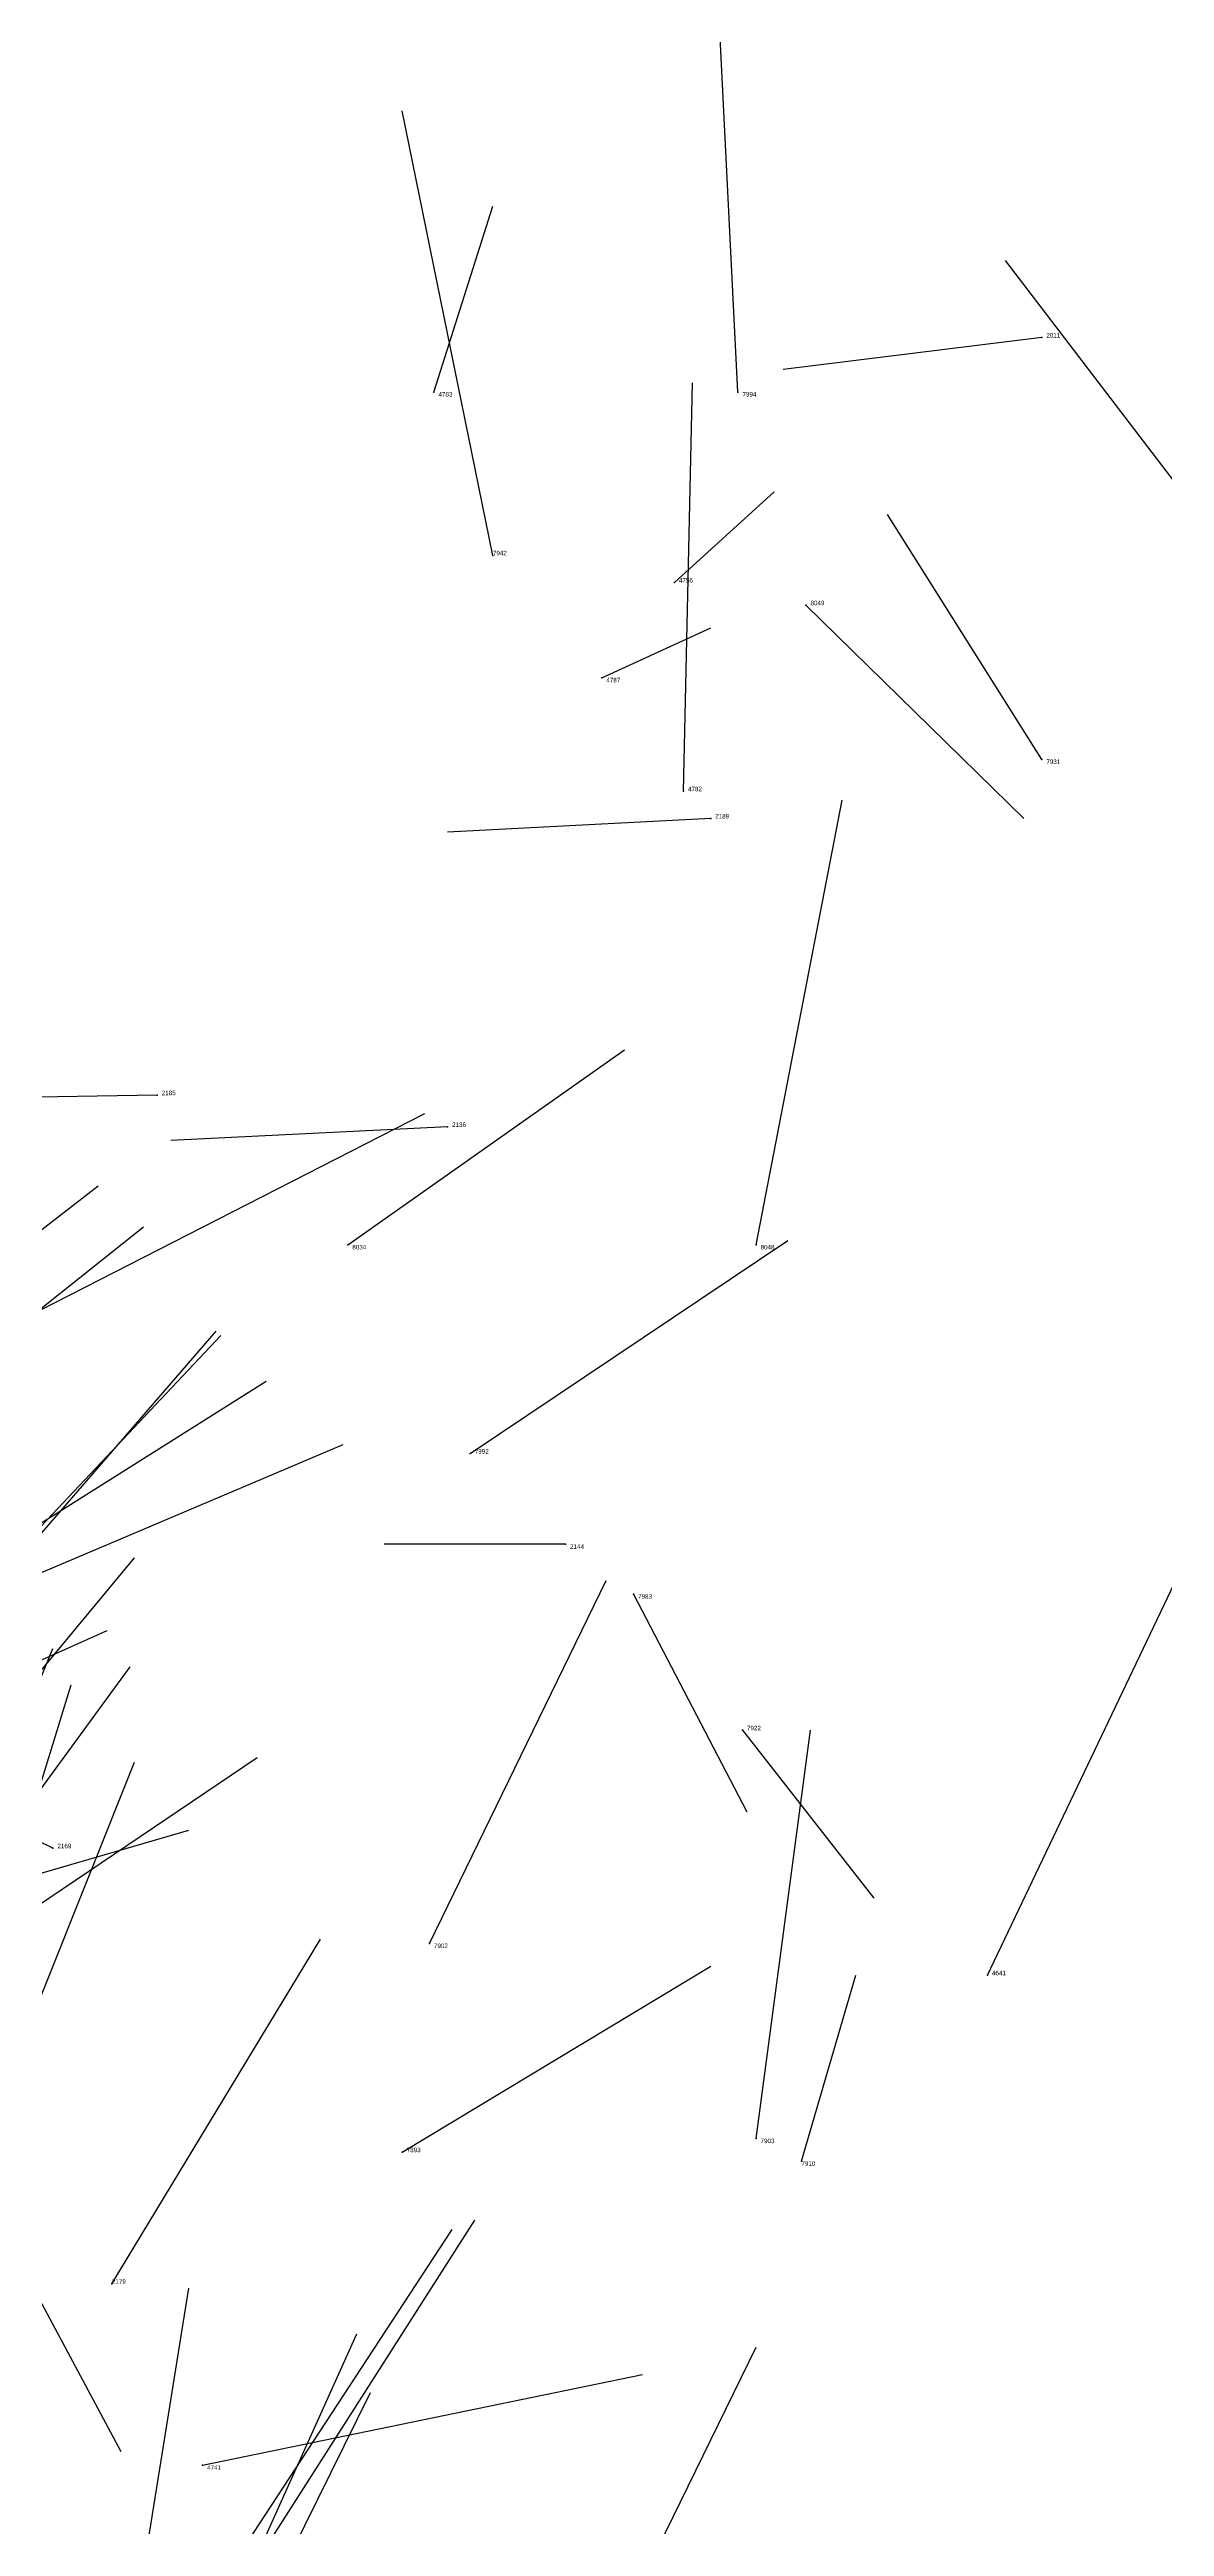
# Model space of a CAD drawing. Extents: x 59.1 to 70.8, y 600.3 to 605.1.
# Drawn here: x 67.955 to 68.201, y 603.392 to 603.937 of the extents above; entities that cross this region are included whole.
import ezdxf

# ---------------------------------------------------------------- set-up
doc = ezdxf.new("R2010")
doc.units = 0
for name, color, linetype in [('Facilities', 3, 'CONTINUOUS'), ('Normals', 1, 'CONTINUOUS'), ('Source_points', 5, 'CONTINUOUS'), ('Text', 3, 'CONTINUOUS')]:
    doc.layers.add(name, color=color, linetype=linetype)

msp = doc.modelspace()

# ---------------------------------------------------------------- linework, layer by layer
at = {"layer": 'Facilities', "color": 3}
for p in [(68.174, 603.874, 448.807), (68.04, 603.862, 458.394), (68.107, 603.862, 460.054), (68.053, 603.826, 459.905), (68.093, 603.82, 458.439), (68.122, 603.815, 458.681), (68.077, 603.799, 458.459), (68.174, 603.781, 459.666), (68.095, 603.774, 456.308), (68.101, 603.768, 448.768), (67.979, 603.707, 448.683), (68.043, 603.7, 448.784), (68.021, 603.674, 461.63), (68.111, 603.674, 458.625), (68.048, 603.628, 461.494), (68.069, 603.608, 448.924), (68.084, 603.597, 458.516), (68.108, 603.567, 458.507), (67.956, 603.541, 448.946), (68.039, 603.52, 461.852), (68.162, 603.513, 457.299), (68.033, 603.474, 461.79), (68.111, 603.477, 461.871), (68.121, 603.472, 462.708), (67.969, 603.445, 450.885), (67.989, 603.405, 455.33)]:
    msp.add_point(p, dxfattribs=at)
at = {"layer": 'Normals', "color": 1}
for p, q in [((68.107, 603.862, 460.054), (68.102, 603.962, 460.062)), ((68.053, 603.826, 459.905), (68.033, 603.924, 459.907)), ((68.04, 603.862, 458.394), (68.053, 603.903, 458.484)), ((68.224, 603.815, 459.409), (68.166, 603.891, 459.437)), ((68.174, 603.874, 448.807), (68.117, 603.867, 448.889)), ((68.095, 603.774, 456.308), (68.097, 603.864, 456.265)), ((68.093, 603.82, 458.439), (68.115, 603.84, 458.534)), ((68.174, 603.781, 459.666), (68.14, 603.835, 459.743)), ((68.122, 603.815, 458.681), (68.17, 603.768, 458.755)), ((68.077, 603.799, 458.459), (68.101, 603.81, 458.555)), ((68.101, 603.768, 448.768), (68.043, 603.765, 448.85)), ((68.111, 603.674, 458.625), (68.13, 603.772, 458.629)), ((68.021, 603.674, 461.63), (68.082, 603.717, 461.563)), ((67.979, 603.707, 448.683), (67.92, 603.706, 448.764)), ((67.95, 603.658, 461.454), (68.038, 603.703, 461.442)), ((68.043, 603.7, 448.784), (67.982, 603.697, 448.863)), ((67.887, 603.626, 451.468), (67.966, 603.687, 451.473)), ((67.898, 603.616, 451.4), (67.976, 603.678, 451.409)), ((68.048, 603.628, 461.494), (68.118, 603.675, 461.44)), ((67.925, 603.582, 451.204), (67.993, 603.654, 451.19)), ((67.928, 603.581, 451.141), (67.992, 603.655, 451.118)), ((67.919, 603.591, 461.259), (68.003, 603.644, 461.255)), ((67.928, 603.591, 461.484), (68.02, 603.63, 461.474)), ((67.91, 603.528, 451.344), (67.974, 603.605, 451.338)), ((68.069, 603.608, 448.924), (68.029, 603.608, 449.016)), ((68.039, 603.52, 461.852), (68.078, 603.6, 461.805)), ((68.162, 603.513, 457.299), (68.204, 603.601, 457.278)), ((68.084, 603.597, 458.516), (68.109, 603.549, 458.6)), ((67.878, 603.549, 455.362), (67.968, 603.589, 455.377)), ((67.92, 603.497, 451.143), (67.956, 603.585, 451.112)), ((67.916, 603.503, 451.209), (67.973, 603.581, 451.183)), ((67.932, 603.486, 451.078), (67.96, 603.577, 451.047)), ((68.108, 603.567, 458.507), (68.137, 603.53, 458.595)), ((68.111, 603.477, 461.871), (68.123, 603.567, 461.829)), ((67.956, 603.541, 448.946), (67.911, 603.563, 449.032)), ((67.921, 603.507, 461.77), (68.001, 603.561, 461.743)), ((67.94, 603.475, 451.013), (67.974, 603.56, 450.972)), ((67.893, 603.518, 461.257), (67.986, 603.545, 461.231)), ((67.969, 603.445, 450.885), (68.015, 603.521, 450.839)), ((68.033, 603.474, 461.79), (68.101, 603.515, 461.729)), ((68.121, 603.472, 462.708), (68.133, 603.513, 462.798)), ((67.991, 603.376, 450.374), (68.044, 603.457, 450.351)), ((67.996, 603.376, 450.531), (68.049, 603.459, 450.514)), ((67.948, 603.451, 458.536), (67.971, 603.408, 458.623)), ((67.971, 603.351, 450.784), (67.986, 603.444, 450.752)), ((67.982, 603.343, 450.721), (68.023, 603.434, 450.719)), ((68.068, 603.343, 461.444), (68.111, 603.431, 461.424)), ((67.989, 603.405, 455.33), (68.086, 603.425, 455.342)), ((67.984, 603.336, 450.468), (68.026, 603.421, 450.435))]:
    msp.add_line(p, q, dxfattribs=at)
at = {"layer": 'Source_points', "color": 5}
for p in [(68.174, 603.874, 448.807), (68.04, 603.862, 458.394), (68.107, 603.862, 460.054), (68.053, 603.826, 459.905), (68.093, 603.82, 458.439), (68.122, 603.815, 458.681), (68.077, 603.799, 458.459), (68.174, 603.781, 459.666), (68.095, 603.774, 456.308), (68.101, 603.768, 448.768), (67.979, 603.707, 448.683), (68.043, 603.7, 448.784), (68.021, 603.674, 461.63), (68.111, 603.674, 458.625), (68.048, 603.628, 461.494), (68.069, 603.608, 448.924), (68.084, 603.597, 458.516), (68.108, 603.567, 458.507), (67.956, 603.541, 448.946), (68.039, 603.52, 461.852), (68.162, 603.513, 457.299), (68.033, 603.474, 461.79), (68.111, 603.477, 461.871), (68.121, 603.472, 462.708), (67.969, 603.445, 450.885), (67.989, 603.405, 455.33)]:
    msp.add_point(p, dxfattribs=at)

# ---------------------------------------------------------------- texts
at = {"layer": 'Text', "color": 3}
for s, p in [('2011', (68.175, 603.874, 448.807)), ('4783', (68.041, 603.861, 458.394)), ('7994', (68.108, 603.861, 460.054)), ('7942', (68.053, 603.826, 459.905)), ('4756', (68.094, 603.82, 458.439)), ('8049', (68.123, 603.815, 458.681)), ('4787', (68.078, 603.798, 458.459)), ('7931', (68.175, 603.78, 459.666)), ('4782', (68.096, 603.774, 456.308)), ('2189', (68.102, 603.768, 448.768)), ('2185', (67.98, 603.707, 448.683)), ('2136', (68.044, 603.7, 448.784)), ('8034', (68.022, 603.673, 461.63)), ('8048', (68.112, 603.673, 458.625)), ('7992', (68.049, 603.628, 461.494)), ('2144', (68.07, 603.607, 448.924)), ('7983', (68.085, 603.596, 458.516)), ('7922', (68.109, 603.567, 458.507)), ('2169', (67.957, 603.541, 448.946)), ('7902', (68.04, 603.519, 461.852)), ('4641', (68.163, 603.513, 457.299)), ('7893', (68.034, 603.474, 461.79)), ('7903', (68.112, 603.476, 461.871)), ('7910', (68.121, 603.471, 462.708)), ('2179', (67.969, 603.445, 450.885)), ('4741', (67.99, 603.404, 455.33))]:
    msp.add_text(s, height=0.001, dxfattribs=at).set_placement(p)

doc.saveas('drawing.dxf')
